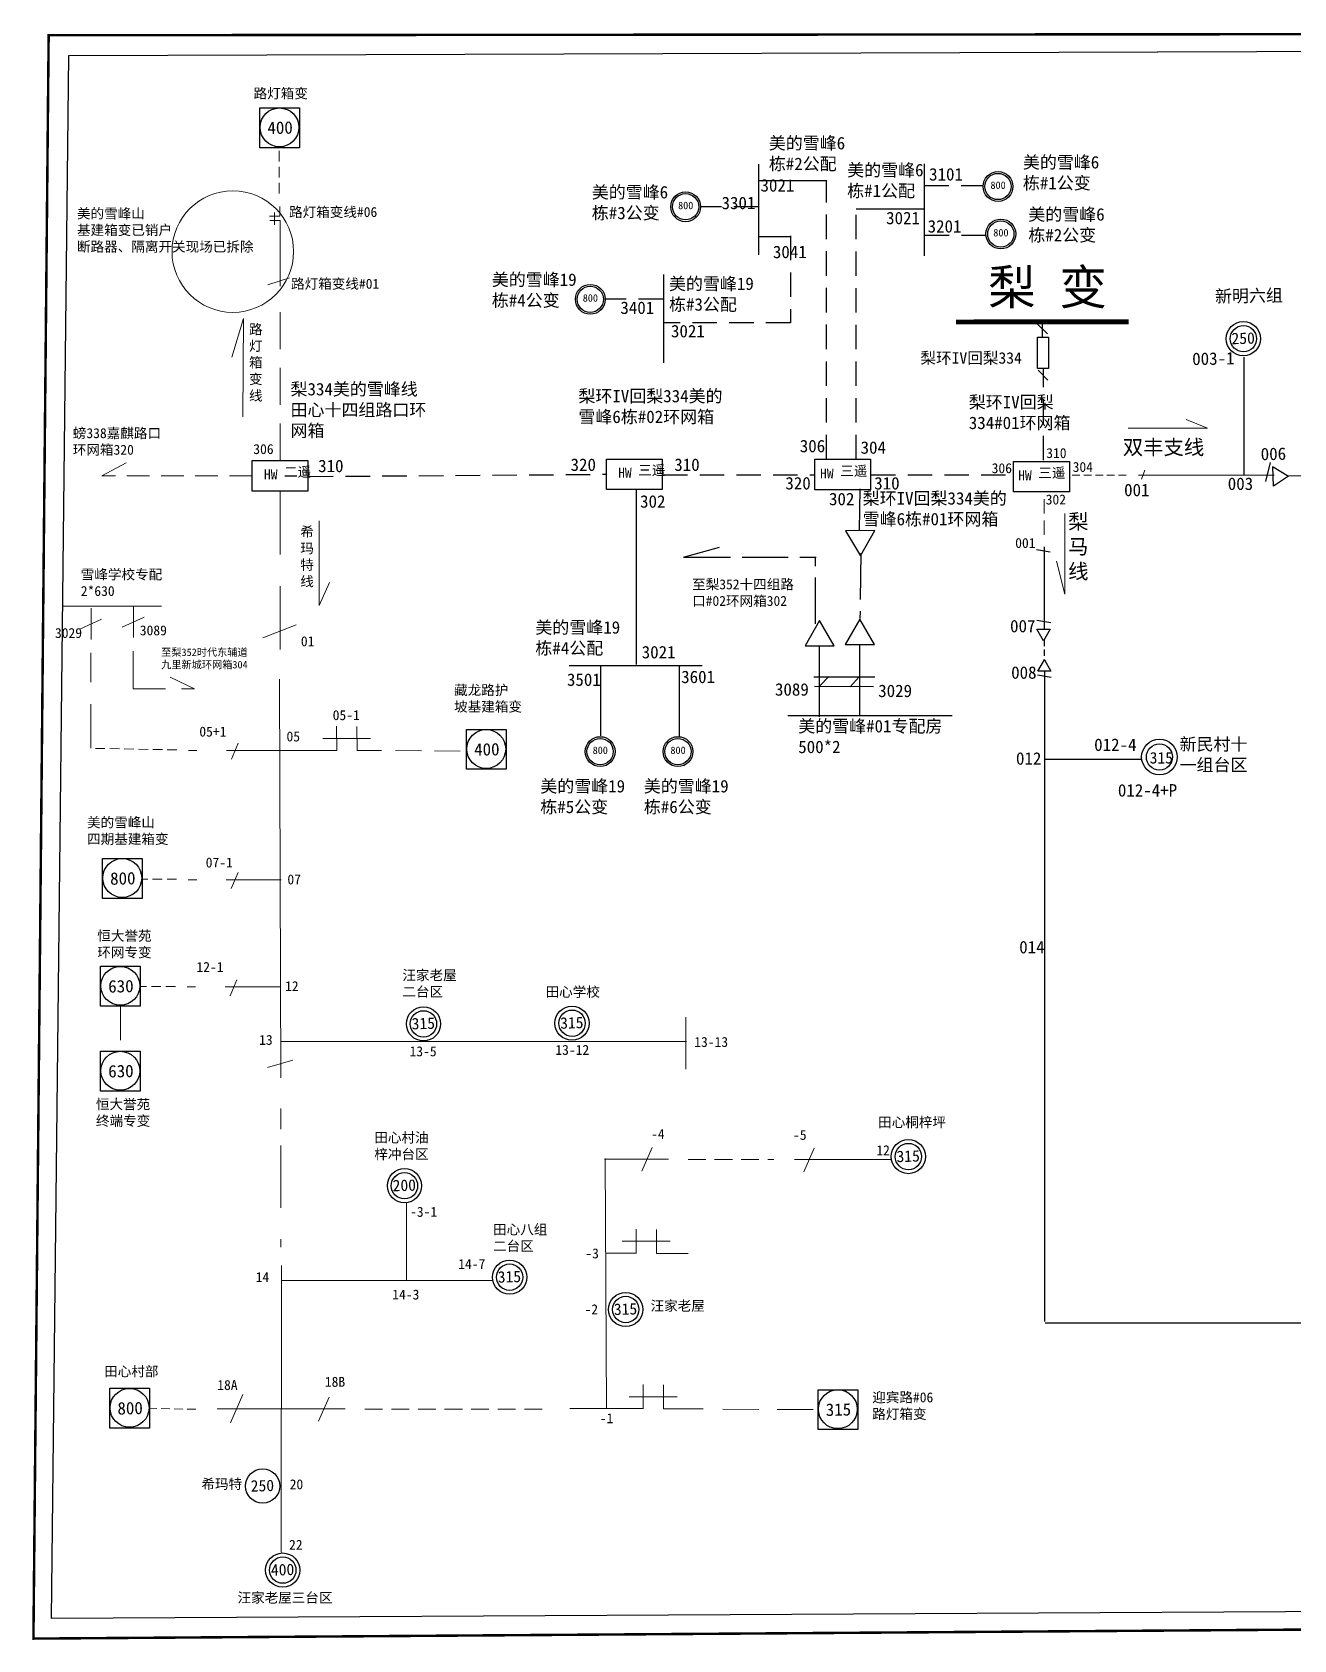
# Model space of a CAD drawing. Extents: x -136 to 317, y -103 to 220.
# Drawn here: x -136.2 to 117.3, y -103.2 to 220 of the extents above; entities that cross this region are included whole.
import ezdxf

# ---------------------------------------------------------------- set-up
doc = ezdxf.new("R2010")
doc.units = 0
doc.header["$LTSCALE"] = 0.774411
doc.linetypes.add('ACAD_ISO02W100', pattern=[15, 12, -3])
doc.linetypes.add('DASHED2', pattern=[9.525, 6.35, -3.175])
doc.layers.get('0').update_dxf_attribs({"linetype": 'CONTINUOUS'})
doc.layers.add('Layer2', color=1, linetype='CONTINUOUS')
doc.styles.add('SimSun_txtstyle_2.00_0_0', font='simsun.ttc', dxfattribs={"height": 2})
doc.styles.add('SimSun_txtstyle_2.50_0_0', font='', dxfattribs={"height": 2.5})
doc.styles.get("Standard").update_dxf_attribs({"font": '', "height": 2.5})
doc.styles.add('仿宋_txtstyle_150.00_0_0150', font='simsun.ttc', dxfattribs={"height": 150})
doc.styles.add('仿宋_txtstyle_2.00_0_0', font='simsun.ttc', dxfattribs={"height": 2})
doc.styles.add('仿宋_txtstyle_2.30_0_0', font='simsun.ttc', dxfattribs={"height": 2.3})
doc.styles.add('仿宋_txtstyle_200.00_0_0200', font='simfang.ttf', dxfattribs={"height": 200})
doc.styles.add('仿宋_txtstyle_3.00_0_0', font='simfang.ttf', dxfattribs={"height": 3})
doc.styles.add('仿宋_txtstyle_300.00_0_0300', font='simsun.ttc', dxfattribs={"height": 300})
doc.styles.add('字体', font='simkai_0.ttf', dxfattribs={"height": 2.5})
doc.styles.add('宋体_txtstyle_2.00_0_0', font='SIMSUN.TTC', dxfattribs={"height": 2})
doc.styles.add('宋体_txtstyle_2.50_0_0', font='SIMSUN.TTC', dxfattribs={"height": 2.5})
doc.styles.add('楷体_GB2312_txtstyle_2.50_0_0', font='simkai_0.ttf', dxfattribs={"height": 2.5})
doc.styles.get('SimSun_txtstyle_2.50_0_0').set_extended_font_data('SimSun')
doc.styles.get('Standard').set_extended_font_data('SimSun')

msp = doc.modelspace()

# ---------------------------------------------------------------- linework, layer by layer
at = {"color": 7, "linetype": 'DASHED2', "lineweight": 0, "ltscale": 0.434269}
msp.add_line((-86.55, 187.63), (-86.55, 196.72), dxfattribs=at)
at = {"linetype": 'Continuous'}
for p, q in [((9.77, 193.51), (9.77, 175.29)), ((43.07, 193.56), (43.07, 175.08)), ((9.76, 190.2), (23.46, 190.2)), ((29.38, 184.53), (43.07, 184.53)), ((9.74, 178.97), (16.18, 178.97)), ((-9.29, 153.57), (-9.29, 171.35)), ((67.82, 159.37), (65.84, 161.36)), ((67.91, 150.08), (65.93, 152.06)), ((66.93, 152.4), (66.94, 148.67)), ((107.3, 154.73), (107.3, 131.12)), ((86.14, 130.99), (113.37, 131.02)), ((-14.84, 128.04), (-14.84, 92.92)), ((-5.31, 114.48), (1.92, 116.52)), ((21.95, 96.6), (21.95, 82.37)), ((30.04, 96.86), (30.04, 82.64)), ((-28.28, 92.73), (-1.55, 92.73)), ((-21.98, 92.64), (-21.98, 78.55)), ((-6.2, 92.64), (-6.2, 78.48)), ((22.02, 88.53), (23.86, 90.52)), ((67.2, 91.56), (67.2, -39.17)), ((20.9, 90.44), (33.15, 90.43)), ((21.03, 88.54), (32.83, 88.47)), ((28.16, 88.44), (30, 90.43)), ((15.65, 82.66), (48.64, 82.66)), ((67.38, -39.49), (191.15, -39.49))]:
    msp.add_line(p, q, dxfattribs=at)
at = {"linetype": 'DASHED2'}
for p, q in [((23.44, 134.19), (23.44, 190.07)), ((43.08, 189.2), (54.8, 189.2)), ((9.7, 184.94), (-1.79, 184.94)), ((29.38, 134.17), (29.38, 184.53)), ((16.16, 179.11), (16.16, 161.63)), ((43.15, 179.24), (55.5, 179.24)), ((-9.46, 166.33), (-20.95, 166.33)), ((16.16, 161.63), (-9.29, 161.63))]:
    msp.add_line(p, q, dxfattribs=at)
at = {"color": 7, "linetype": 'Continuous', "lineweight": 0, "ltscale": 0.781684}
for p, q in [((-86.48, 183.06), (-86.48, 184.97)), ((-86.48, 183.06), (-88.51, 183.06)), ((-86.41, 182.2), (-88.44, 182.2)), ((-87.49, 183.76), (-87.49, 181.32)), ((-86.41, 168.99), (-86.41, 182.2))]:
    msp.add_line(p, q, dxfattribs=at)
at = {"color": 7, "linetype": 'Continuous', "lineweight": 0, "ltscale": 1.266958}
for p, q in [((-84.53, 170.62), (-88.83, 169.23)), ((-86.14, 75.62), (-97.17, 75.62)), ((-86.17, 49.62), (-97.21, 49.62)), ((-86.42, 28.07), (-97.45, 28.07))]:
    msp.add_line(p, q, dxfattribs=at)
at = {"color": 7, "linetype": 'DASHED2', "lineweight": 0, "ltscale": 1.519593}
msp.add_line((-86.41, 133.89), (-86.41, 166.38), dxfattribs=at)
at = {"color": 7, "linetype": 'Continuous', "lineweight": 0, "ltscale": 1.810354}
for p, q in [((-93.73, 162.46), (-96.08, 154.68)), ((-93.91, 142.73), (-93.73, 162.46))]:
    msp.add_line(p, q, dxfattribs=at)
at = {"linetype": 'ACAD_ISO02W100'}
for p, q in [((66.85, 158.75), (66.86, 161.84)), ((30.04, 119.92), (30.18, 128.25)), ((-5.18, 114.48), (21.34, 114.48)), ((21.21, 101.09), (21.21, 114.33)), ((30.32, 115.27), (30.14, 102.16))]:
    msp.add_line(p, q, dxfattribs=at)
at = {"color": 0, "linetype": 'DASHED2'}
for p, q in [((67.03, 133.96), (67.03, 149.37)), ((-80.62, 130.71), (-20.83, 131.15)), ((-9.43, 131.04), (20.99, 131.04)), ((32.36, 131.03), (61.16, 131.03))]:
    msp.add_line(p, q, dxfattribs=at)
at = {"color": 7, "linetype": 'Continuous', "lineweight": 0, "ltscale": 1.574797}
for p, q in [((84.06, 140.43), (99.97, 140.43)), ((99.97, 140.43), (95.71, 142.17))]:
    msp.add_line(p, q, dxfattribs=at)
at = {"color": 7, "linetype": 'Continuous', "lineweight": 0, "ltscale": 0.931252}
msp.add_line((-122.2, 130.82), (-117.36, 133.45), dxfattribs=at)
at = {"color": 0, "linetype": 'Continuous'}
for p, q in [((112.57, 133.52), (111.62, 129.7)), ((113.22, 128.79), (113.15, 132.74)), ((113.19, 132.67), (116.3, 130.78)), ((116.3, 130.78), (113.22, 128.79)), ((116.29, 130.84), (122.11, 130.94)), ((67.15, 116.54), (67.15, 99.98)), ((65.6, 116.02), (68.38, 115.59)), ((65.72, 101.8), (68.51, 101.37)), ((65.81, 90.82), (68.59, 90.39)), ((67.37, 73.9), (86.77, 73.9))]:
    msp.add_line(p, q, dxfattribs=at)
at = {"color": 7, "linetype": 'DASHED2', "lineweight": 0, "ltscale": 0.931252}
msp.add_line((-92.01, 130.82), (-122.2, 130.82), dxfattribs=at)
at = {"color": 7, "linetype": 'DASHED2', "lineweight": 0, "ltscale": 0.315328}
msp.add_line((83.65, 130.99), (72.23, 130.99), dxfattribs=at)
at = {"color": 7, "linetype": 'DASHED2', "lineweight": 0, "ltscale": 0.397222}
msp.add_line((87.41, 131.98), (86.69, 130.16), dxfattribs=at)
at = {"color": 7, "linetype": 'DASHED2', "lineweight": 0, "ltscale": 2.586811}
msp.add_line((-86.41, 127.75), (-86.41, 95.74), dxfattribs=at)
at = {"color": 7, "linetype": 'DASHED2', "lineweight": 0, "ltscale": 0.58365}
msp.add_line((67.15, 118.98), (67.15, 127.59), dxfattribs=at)
at = {"color": 7, "linetype": 'Continuous', "lineweight": 0, "ltscale": 0.365326}
for p, q in [((71.3, 123.26), (71.3, 107.03)), ((71.3, 107.03), (69.62, 113.68))]:
    msp.add_line(p, q, dxfattribs=at)
at = {"color": 7, "linetype": 'Continuous', "lineweight": 0, "ltscale": 1.141887}
for p, q in [((-78.56, 121.82), (-78.56, 104.8)), ((-78.56, 104.8), (-76.5, 109.37))]:
    msp.add_line(p, q, dxfattribs=at)
at = {"color": 7, "linetype": 'Continuous', "lineweight": 0, "ltscale": 1.32172}
for p, q in [((-130.09, 104.66), (-110.24, 104.66)), ((-103.63, 88), (-108.52, 90.38))]:
    msp.add_line(p, q, dxfattribs=at)
at = {"color": 7, "linetype": 'DASHED2', "lineweight": 0, "ltscale": 1.427458}
for p, q in [((-124.4, 97.95), (-124.4, 104.2)), ((-115.88, 98.33), (-115.88, 104.58))]:
    msp.add_line(p, q, dxfattribs=at)
at = {"color": 7, "linetype": 'DASHED2', "lineweight": 0, "ltscale": 1.32172}
for p, q in [((-122.27, 102.01), (-126.63, 100.03)), ((-113.74, 102.39), (-118.11, 100.41)), ((-115.93, 88), (-103.63, 88))]:
    msp.add_line(p, q, dxfattribs=at)
at = {"color": 7, "linetype": 'Continuous', "lineweight": 0, "ltscale": 0.798398}
for p, q in [((-83.17, 100.88), (-89.88, 98.24)), ((-86.52, 89.99), (-86.28, 9.79))]:
    msp.add_line(p, q, dxfattribs=at)
at = {"color": 0, "linetype": 'DASHED2', "ltscale": 0.264683}
msp.add_line((67.15, 97.89), (67.16, 93.92), dxfattribs=at)
at = {"color": 7, "linetype": 'DASHED2', "lineweight": 0, "ltscale": 1.798186}
for p, q in [((-124.46, 76.06), (-124.46, 95.23)), ((-115.93, 88), (-115.93, 95.61))]:
    msp.add_line(p, q, dxfattribs=at)
at = {"color": 7, "linetype": 'Continuous', "lineweight": 0, "ltscale": 0.380277}
for p, q in [((-77.83, 78.06), (-68.2, 78.06)), ((-70.92, 75.59), (-66.04, 75.59)), ((-17.63, -23.06), (-8.01, -23.06)), ((-16.22, -54.31), (-6.6, -54.31))]:
    msp.add_line(p, q, dxfattribs=at)
at = {"color": 7, "linetype": 'Continuous', "lineweight": 0, "ltscale": 2.217774}
for p, q in [((-75.01, 75.64), (-75.04, 80.48)), ((-70.92, 75.59), (-70.96, 80.44)), ((-86.52, 75.64), (-75.01, 75.64)), ((-14.81, -25.48), (-14.85, -20.64)), ((-10.73, -25.52), (-10.77, -20.68)), ((-13.4, -56.73), (-13.44, -51.89)), ((-9.32, -56.78), (-9.36, -51.94))]:
    msp.add_line(p, q, dxfattribs=at)
at = {"color": 7, "linetype": 'DASHED2', "lineweight": 0, "ltscale": 0.391036}
for p, q in [((-107.17, 75.73), (-124.46, 76.06)), ((-107.2, 49.73), (-114.23, 49.73)), ((-107.45, 28.18), (-114.47, 28.18))]:
    msp.add_line(p, q, dxfattribs=at)
at = {"color": 7, "linetype": 'Continuous', "lineweight": 0, "ltscale": 0.391036}
for p, q in [((-103.13, 75.62), (-104.81, 75.62)), ((-94.79, 77.06), (-96.16, 73.85)), ((-103.16, 49.62), (-104.85, 49.62)), ((-94.83, 51.06), (-96.2, 47.85)), ((-95.07, 29.51), (-96.44, 26.3)), ((-103.41, 28.07), (-105.09, 28.07))]:
    msp.add_line(p, q, dxfattribs=at)
at = {"color": 7, "linetype": 'DASHED2', "lineweight": 0, "ltscale": 1.056324}
msp.add_line((-63.17, 75.61), (-48.69, 75.46), dxfattribs=at)
at = {"color": 7, "linetype": 'DASHED2', "lineweight": 0, "ltscale": 1.38818}
msp.add_line((-118.49, 24.21), (-118.49, 15.44), dxfattribs=at)
at = {"color": 7, "linetype": 'Continuous', "lineweight": 0, "ltscale": 2.834316}
for p, q in [((-4.84, 22.01), (-4.84, 11.51)), ((-86.28, 17.11), (-4.74, 17.11))]:
    msp.add_line(p, q, dxfattribs=at)
at = {"color": 7, "linetype": 'Continuous', "lineweight": 0, "ltscale": 1.157393}
for p, q in [((-83.85, 13.38), (-88.94, 11.88)), ((-86.28, 3.66), (-86.28, -0.51))]:
    msp.add_line(p, q, dxfattribs=at)
at = {"color": 7, "linetype": 'DASHED2', "lineweight": 0, "ltscale": 2.552155}
msp.add_line((-86.23, -3.79), (-86.23, -24.27), dxfattribs=at)
at = {"color": 7, "linetype": 'Continuous', "lineweight": 0, "ltscale": 1.956993}
for p, q in [((-20.82, -56.71), (-21.04, -6.45)), ((-20.82, -25.43), (-14.77, -25.43)), ((-10.73, -25.52), (-4.39, -25.52))]:
    msp.add_line(p, q, dxfattribs=at)
at = {"color": 7, "linetype": 'Continuous', "lineweight": 0, "ltscale": 1.408334}
for p, q in [((-11.61, -4.18), (-13.72, -8.97)), ((20.96, -4.31), (18.85, -9.1)), ((-21.21, -6.53), (-8.36, -6.53)), ((-76.56, -54.42), (-78.67, -59.21)), ((-86.16, -56.77), (-73.31, -56.77))]:
    msp.add_line(p, q, dxfattribs=at)
at = {"color": 7, "linetype": 'DASHED2', "lineweight": 0, "ltscale": 0.724452}
for p, q in [((-4.41, -6.61), (12.86, -6.6)), ((-69.36, -56.85), (-32.16, -56.83))]:
    msp.add_line(p, q, dxfattribs=at)
at = {"color": 7, "linetype": 'Continuous', "lineweight": 0, "ltscale": 1.677806}
msp.add_line((16.96, -6.64), (36.51, -6.64), dxfattribs=at)
at = {"color": 7, "linetype": 'Continuous', "lineweight": 0, "ltscale": 2.188061}
for p, q in [((-60.96, -30.93), (-60.96, -15.4)), ((-86.13, -27.92), (-86.2, -85.63)), ((-86.14, -30.93), (-43.61, -30.93))]:
    msp.add_line(p, q, dxfattribs=at)
at = {"color": 7, "linetype": 'Continuous', "lineweight": 0, "ltscale": 2.069305}
for p, q in [((-93.89, -53.87), (-96.37, -59.54)), ((-86.16, -56.77), (-99.05, -56.77))]:
    msp.add_line(p, q, dxfattribs=at)
at = {"color": 7, "linetype": 'DASHED2', "lineweight": 0, "ltscale": 0.354819}
msp.add_line((-103.3, -56.85), (-112.66, -56.63), dxfattribs=at)
at = {"color": 7, "linetype": 'Continuous', "lineweight": 0, "ltscale": 1.207419}
msp.add_line((-28.18, -56.71), (-13.46, -56.71), dxfattribs=at)
at = {"color": 7, "linetype": 'Continuous', "lineweight": 0, "ltscale": 1.725279}
msp.add_line((-9.32, -56.78), (-1.4, -56.78), dxfattribs=at)
at = {"color": 7, "linetype": 'DASHED2', "lineweight": 0, "ltscale": 1.479149}
msp.add_line((2.57, -56.83), (21.73, -56.91), dxfattribs=at)
at = {"linetype": 'Continuous', "const_width": 0.5}
msp.add_lwpolyline([(-132.91, 219.43), (312.73, 219.8), (317.21, -99.74), (-135.97, -102.95)], close=True, dxfattribs=at)
at = {"linetype": 'Continuous'}
for points in [[(-128.86, 215.38), (308.8, 216.85), (314, -96.53), (-132.36, -98.94)], [(-90.48, 204.84), (-82.52, 204.84), (-82.52, 196.82), (-90.48, 196.82)], [(68.06, 158.7), (68.06, 152.44), (65.84, 152.44), (65.84, 158.7)], [(-92.01, 133.89), (-80.81, 133.89), (-80.81, 127.75), (-92.01, 127.75)], [(-20.83, 134.22), (-9.62, 134.22), (-9.62, 128.08), (-20.83, 128.08)], [(21.07, 134.18), (32.27, 134.18), (32.27, 128.04), (21.07, 128.04)], [(61.03, 133.73), (72.23, 133.73), (72.23, 127.59), (61.03, 127.59)], [(33.11, 119.87), (27.26, 119.8), (30.25, 114.76)], [(22.03, 101.74), (19.1, 96.67), (24.95, 96.67)], [(30.12, 102.01), (27.19, 96.93), (33.05, 96.93)], [(-48.94, 79.85), (-40.98, 79.85), (-40.98, 71.83), (-48.94, 71.83)], [(-122.09, 53.9), (-114.13, 53.9), (-114.13, 45.88), (-122.09, 45.88)], [(-122.47, 32.23), (-114.51, 32.23), (-114.51, 24.21), (-122.47, 24.21)], [(-122.47, 15.15), (-114.51, 15.15), (-114.51, 7.13), (-122.47, 7.13)], [(-120.63, -52.62), (-112.66, -52.62), (-112.66, -60.64), (-120.63, -60.64)], [(21.73, -52.9), (29.69, -52.9), (29.69, -60.92), (21.73, -60.92)]]:
    msp.add_lwpolyline(points, close=True, dxfattribs=at)
at = {"linetype": 'Continuous', "const_width": 1}
msp.add_lwpolyline([(84.16, 161.8), (49.43, 161.77)], dxfattribs=at)
at = {"color": 0}
for points in [[(67.03, 97.67), (65.7, 99.98), (68.36, 99.98)], [(67.2, 93.86), (68.53, 91.56), (65.87, 91.56)]]:
    msp.add_lwpolyline(points, close=True, dxfattribs=at)
at = {"linetype": 'Continuous'}
for centre, radius in [((-86.51, 200.9), 3.91), ((57.89, 189.01), 3), ((57.88, 189.01), 2.64), ((-4.89, 184.94), 3), ((-4.9, 184.94), 2.64), ((58.46, 179.47), 3), ((58.45, 179.46), 2.64), ((-24.05, 166.33), 3), ((-24.06, 166.33), 2.64), ((-44.97, 75.91), 3.91), ((-22.06, 75.39), 3), ((-22.08, 75.39), 2.64), ((-6.43, 75.39), 3), ((-6.44, 75.39), 2.64), ((-118.12, 49.97), 3.91), ((-118.5, 28.29), 3.91), ((-118.5, 11.22), 3.91), ((-116.65, -56.55), 3.91), ((25.7, -56.83), 3.91)]:
    msp.add_circle(centre, radius, dxfattribs=at)
at = {"color": 12, "linetype": 'Continuous', "lineweight": 0, "ltscale": 1.094074, "true_color": 0xc00000}
msp.add_circle((-95.9, 175.93), 12.22, dxfattribs=at)
at = {"color": 0}
for centre, radius in [((107.2, 158.41), 3.44), ((107.2, 158.41), 2.65), ((-57.58, 20.65), 3.44), ((-57.58, 20.65), 2.65), ((-27.72, 20.78), 3.44), ((-27.72, 20.78), 2.65), ((39.87, -6.03), 3.44), ((39.87, -6.03), 2.65), ((-61.4, -11.9), 3.44), ((-61.4, -11.9), 2.65), ((-40.27, -30.28), 3.44), ((-40.27, -30.28), 2.65), ((-16.93, -36.78), 3.44), ((-16.93, -36.78), 2.65), ((-89.91, -72.28), 3.44), ((-85.86, -89.18), 3.44), ((-85.86, -89.18), 2.65)]:
    msp.add_circle(centre, radius, dxfattribs=at)
at = {"color": 0, "linetype": 'Continuous'}
for radius in [3.58, 2.63]:
    msp.add_circle((90.33, 74.31), radius, dxfattribs=at)

# ---------------------------------------------------------------- texts
at = {"color": 7, "linetype": 'Continuous', "lineweight": 0, "ltscale": 1.810354, "char_height": 2, "attachment_point": 1}
for s, insert, style in [('路灯箱变', (-91.72, 208.74), '仿宋_txtstyle_200.00_0_0200'), ('路灯箱变线#06', (-84.59, 184.89), '仿宋_txtstyle_2.00_0_0'), ('路灯箱变线#01', (-84.19, 170.46), '仿宋_txtstyle_2.00_0_0')]:
    msp.add_mtext(s, dxfattribs=dict(at, insert=insert, style=style))
at = {"color": 7, "char_height": 2.5, "width": 4.8377, "attachment_point": 1, "rotation": 1.0096, "style": 'SimSun_txtstyle_2.50_0_0'}
for s, insert in [('400', (-88.97, 202.05)), ('400', (-47.42, 77.05)), ('800', (-120.58, 51.11)), ('630', (-120.96, 29.43)), ('630', (-120.96, 12.36)), ('800', (-119.11, -55.41)), ('315', (23.24, -55.69))]:
    msp.add_mtext(s, dxfattribs=dict(at, insert=insert))
at = {"color": 0, "attachment_point": 1}
for s, insert, char_height, width, style in [('美的雪峰6栋#2公配', (11.83, 198.99), 2.5, 18.3408, 'SimSun_txtstyle_2.50_0_0'), ('美的雪峰6栋#1公配', (27.58, 193.57), 2.5, 18.3408, 'SimSun_txtstyle_2.50_0_0'), ('美的雪峰6栋#1公变', (62.89, 195.14), 2.5, 18.3408, 'SimSun_txtstyle_2.50_0_0'), ('3101', (44.04, 192.72), 2.5, 10.4924, 'SimSun_txtstyle_2.50_0_0'), ('美的雪峰6栋#3公变', (-23.75, 189.12), 2.5, 18.3408, 'SimSun_txtstyle_2.50_0_0'), ('3021', (10.15, 190.49), 2.5, 10.4924, 'SimSun_txtstyle_2.50_0_0'), ('800', (56.37, 190.03), 1.5, 10.4924, 'SimSun_txtstyle_2.50_0_0'), ('800', (-6.41, 185.96), 1.5, 10.4924, 'SimSun_txtstyle_2.50_0_0'), ('3301', (2.32, 186.96), 2.5, 10.4924, 'SimSun_txtstyle_2.50_0_0'), ('美的雪峰6栋#2公变', (63.98, 184.66), 2.5, 18.3408, 'SimSun_txtstyle_2.50_0_0'), ('3021', (35.4, 183.93), 2.5, 10.4924, 'SimSun_txtstyle_2.50_0_0'), ('3201', (43.74, 182.26), 2.5, 10.4924, 'SimSun_txtstyle_2.50_0_0'), ('800', (56.94, 180.48), 1.5, 10.4924, 'SimSun_txtstyle_2.50_0_0'), ('3041', (12.64, 177.11), 2.5, 10.4924, 'SimSun_txtstyle_2.50_0_0'), ('美的雪峰19栋#4公变', (-43.84, 171.54), 2.5, 18.3408, 'SimSun_txtstyle_2.50_0_0'), ('美的雪峰19栋#3公配', (-8.23, 170.72), 2.5, 18.3408, 'SimSun_txtstyle_2.50_0_0'), ('800', (-25.57, 167.35), 1.5, 10.4924, 'SimSun_txtstyle_2.50_0_0'), ('3401', (-18.01, 165.89), 2.5, 10.4924, 'SimSun_txtstyle_2.50_0_0'), ('3021', (-7.84, 161.19), 2.5, 10.4924, 'SimSun_txtstyle_2.50_0_0'), ('{\\fSimSun|b0|i0|c134|p2;梨环IV回梨334美的雪峰6栋#02环网箱}', (-26.44, 148.13), 2.5, 29.6578, '楷体_GB2312_txtstyle_2.50_0_0'), ('{\\fSimSun|b0|i0|c134|p2;梨环IV回梨334#01环网箱}', (52.02, 146.91), 2.5, 20.6147, '楷体_GB2312_txtstyle_2.50_0_0'), ('306', (18.05, 138.08), 2.5, 10.4924, 'SimSun_txtstyle_2.50_0_0'), ('304', (30.27, 137.78), 2.5, 10.4924, 'SimSun_txtstyle_2.50_0_0'), ('310', (-78.75, 134.08), 2.5, 10.4924, 'SimSun_txtstyle_2.50_0_0'), ('310', (-7.18, 134.33), 2.5, 10.4924, 'SimSun_txtstyle_2.50_0_0'), ('{\\fSimSun|b1|i0|c134|p2;HW}', (-89.64, 132.12), 2, 10.4924, 'SimSun_txtstyle_2.50_0_0'), ('{\\fSimSun|b1|i0|c134|p2;HW}', (-18.46, 132.45), 2, 10.4924, 'SimSun_txtstyle_2.50_0_0'), ('320', (15.15, 130.61), 2.5, 10.4924, 'SimSun_txtstyle_2.50_0_0'), ('{\\fSimSun|b1|i0|c134|p2;HW}', (22.13, 132.31), 2, 10.4924, 'SimSun_txtstyle_2.50_0_0'), ('310', (33.01, 130.6), 2.5, 10.4924, 'SimSun_txtstyle_2.50_0_0'), ('{\\fSimSun|b1|i0|c134|p2;HW}', (61.94, 131.93), 2, 10.4924, 'SimSun_txtstyle_2.50_0_0'), ('302', (-14.05, 126.94), 2.5, 10.4924, 'SimSun_txtstyle_2.50_0_0'), ('302', (23.92, 127.43), 2.5, 10.4924, 'SimSun_txtstyle_2.50_0_0'), ('{\\fSimSun|b0|i0|c134|p2;梨环IV回梨334美的雪峰6栋#01环网箱}', (30.69, 127.56), 2.5, 29.6578, '楷体_GB2312_txtstyle_2.50_0_0'), ('美的雪峰19栋#4公配', (-35.09, 101.61), 2.5, 18.3408, 'SimSun_txtstyle_2.50_0_0'), ('3021', (-13.72, 96.64), 2.5, 10.4924, 'SimSun_txtstyle_2.50_0_0'), ('3501', (-28.75, 91.11), 2.5, 10.4924, 'SimSun_txtstyle_2.50_0_0'), ('3601', (-5.79, 91.67), 2.5, 10.4924, 'SimSun_txtstyle_2.50_0_0'), ('新民村十一组台区', (94.38, 78.13), 2.5, 16.4292, '字体'), ('800', (-23.58, 76.41), 1.5, 10.4924, 'SimSun_txtstyle_2.50_0_0'), ('800', (-7.95, 76.41), 1.5, 10.4924, 'SimSun_txtstyle_2.50_0_0'), ('美的雪峰19栋#5公变', (-34.1, 69.69), 2.5, 18.3408, 'SimSun_txtstyle_2.50_0_0'), ('美的雪峰19栋#6公变', (-13.29, 69.69), 2.5, 18.3408, 'SimSun_txtstyle_2.50_0_0')]:
    msp.add_mtext(s, dxfattribs=dict(at, insert=insert, char_height=char_height, width=width, style=style))
at = {"color": 1, "linetype": 'Continuous', "lineweight": 0, "ltscale": 1.094074, "true_color": 0xff0000, "insert": (-127.21, 184.59), "char_height": 2, "attachment_point": 1, "style": '宋体_txtstyle_2.00_0_0'}
msp.add_mtext('美的雪峰山^M^J基建箱变已销户^M^J断路器、隔离开关现场已拆除', dxfattribs=at)
at = {"linetype": 'Continuous', "attachment_point": 1, "style": '字体'}
for s, insert, char_height, width in [('梨 变', (55.91, 172.29), 7, 28.4432), ('{\\fSimSun|b0|i0|c134|p2;梨环IV回梨334}', (42.3, 155.69), 2.3, 24.1333)]:
    msp.add_mtext(s, dxfattribs=dict(at, insert=insert, char_height=char_height, width=width))
at = {"color": 0, "insert": (101.47, 168.18), "char_height": 2.5, "width": 25.4742, "attachment_point": 1, "rotation": 1.0096, "style": 'SimSun_txtstyle_2.50_0_0'}
msp.add_mtext('新明六组', dxfattribs=at)
at = {"color": 2, "linetype": 'DASHED2', "lineweight": 0, "ltscale": 1.810354, "true_color": 0xffff00, "insert": (-92.65, 161.3), "char_height": 2, "attachment_point": 1, "style": '仿宋_txtstyle_2.00_0_0'}
msp.add_mtext('路^M^J灯^M^J箱^M^J变^M^J线', dxfattribs=at)
at = {"color": 0, "linetype": 'Continuous', "insert": (96.89, 155.6), "char_height": 2.5, "width": 5.6554, "attachment_point": 1, "rotation": 1.0096}
msp.add_mtext('{\\C256;003-1}', dxfattribs=at)
at = {"color": 7, "attachment_point": 1}
for s, insert, char_height, width, style in [('梨334美的雪峰线^M^J田心十四组路口环网箱', (-84.3, 149.52), 2.5, 29.6578, '宋体_txtstyle_2.50_0_0'), ('310', (67.58, 136.42), 2, 10.4924, 'SimSun_txtstyle_2.00_0_0'), ('320', (-28.02, 134.33), 2.5, 10.4924, 'SimSun_txtstyle_2.50_0_0'), ('306', (56.61, 133.38), 2, 10.4924, 'SimSun_txtstyle_2.00_0_0'), ('304', (72.89, 133.63), 2, 10.4924, 'SimSun_txtstyle_2.00_0_0'), ('302', (67.47, 127.08), 2, 10.4924, 'SimSun_txtstyle_2.00_0_0')]:
    msp.add_mtext(s, dxfattribs=dict(at, insert=insert, char_height=char_height, width=width, style=style))
at = {"color": 1, "linetype": 'DASHED2', "lineweight": 0, "ltscale": 0.931252, "true_color": 0xff0000, "insert": (-128.05, 140.42), "char_height": 2, "attachment_point": 1, "style": '仿宋_txtstyle_2.00_0_0'}
msp.add_mtext('螃338嘉麒路口^M^J环网箱320', dxfattribs=at)
at = {"color": 7, "linetype": 'DASHED2', "lineweight": 0, "ltscale": 1.810354, "insert": (-91.78, 137.22), "char_height": 2, "attachment_point": 1, "style": '仿宋_txtstyle_200.00_0_0200'}
msp.add_mtext('306', dxfattribs=at)
at = {"color": 7, "linetype": 'Continuous', "lineweight": 0, "ltscale": 2.656677, "insert": (82.97, 138.1), "char_height": 3, "attachment_point": 1, "style": '仿宋_txtstyle_3.00_0_0'}
msp.add_mtext('双丰支线^M^J', dxfattribs=at)
at = {"color": 0, "insert": (110.66, 136.47), "char_height": 2.5, "width": 7.7644, "attachment_point": 1, "rotation": 1.0096}
msp.add_mtext('{\\C256;006}', dxfattribs=at)
at = {"color": 4, "true_color": 0x00ffff, "insert": (-85.6, 132.65), "char_height": 2, "width": 10.4924, "attachment_point": 1, "style": 'SimSun_txtstyle_2.00_0_0'}
msp.add_mtext('{\\fSimSun|b1|i0|c134|p2;二遥}', dxfattribs=at)
at = {"color": 4, "char_height": 2, "width": 10.4924, "attachment_point": 1, "style": 'SimSun_txtstyle_2.50_0_0'}
for insert in [(-14.42, 132.98), (26.17, 132.83), (65.98, 132.45)]:
    msp.add_mtext('{\\fSimSun|b1|i0|c134|p2;三遥}', dxfattribs=dict(at, insert=insert))
at = {"color": 0, "linetype": 'Continuous', "char_height": 2.5, "width": 6.4156, "attachment_point": 1, "style": 'SimSun_txtstyle_2.50_0_0'}
for s, insert in [('{\\C256;003}', (104.06, 130.5)), ('{\\C256;001}', (83.23, 129.25)), ('{\\C256;007}', (60.31, 101.88))]:
    msp.add_mtext(s, dxfattribs=dict(at, insert=insert))
at = {"color": 7, "linetype": 'Continuous', "lineweight": 0, "ltscale": 0.76701, "insert": (71.98, 123.14), "char_height": 3, "attachment_point": 1, "style": '仿宋_txtstyle_300.00_0_0300'}
msp.add_mtext('梨^M^J马^M^J线', dxfattribs=at)
at = {"color": 2, "linetype": 'Continuous', "lineweight": 0, "ltscale": 1.141887, "true_color": 0xffff00, "insert": (-82.34, 120.62), "char_height": 2, "attachment_point": 1, "style": '仿宋_txtstyle_200.00_0_0200'}
msp.add_mtext('希^M^J玛^M^J特^M^J线', dxfattribs=at)
at = {"color": 7, "linetype": 'DASHED2', "lineweight": 0, "ltscale": 0.540416, "insert": (61.34, 118.34), "char_height": 2, "attachment_point": 1, "style": 'SimSun_txtstyle_2.00_0_0'}
msp.add_mtext('001', dxfattribs=at)
at = {"color": 7, "linetype": 'DASHED2', "lineweight": 0, "ltscale": 1.32172, "char_height": 2, "attachment_point": 1}
for s, insert, style in [('雪峰学校专配^M^J2*630', (-126.45, 112.02), '仿宋_txtstyle_200.00_0_0200'), ('3029', (-131.64, 100.24), '仿宋_txtstyle_200.00_0_0200'), ('3089', (-114.59, 100.77), '仿宋_txtstyle_2.00_0_0')]:
    msp.add_mtext(s, dxfattribs=dict(at, insert=insert, style=style))
at = {"color": 1, "linetype": 'Continuous', "attachment_point": 1, "style": '字体'}
for s, insert, char_height, width in [('{\\fSimSun|b0|i0|c134|p2;\\C0;至梨352十四组路口#02环网箱302}', (-3.59, 110.03), 2, 20.5776), ('{\\fSimSun|b0|i0|c134|p2;\\C0;3089}', (13.06, 89.14), 2.5, 26.3592), ('{\\fSimSun|b0|i0|c134|p2;\\C0;3029}', (33.81, 88.86), 2.5, 26.3592), ('{\\fSimSun|b0|i0|c134|p2;\\C0;美的雪峰#01专配房\\P500*2}', (17.74, 81.76), 2.5, 30.8097)]:
    msp.add_mtext(s, dxfattribs=dict(at, insert=insert, char_height=char_height, width=width))
at = {"color": 7, "linetype": 'Continuous', "lineweight": 0, "ltscale": 1.019887, "insert": (-82.22, 98.58), "char_height": 2, "attachment_point": 1, "style": '仿宋_txtstyle_200.00_0_0200'}
msp.add_mtext('01', dxfattribs=at)
at = {"color": 2, "linetype": 'DASHED2', "lineweight": 0, "ltscale": 1.32172, "true_color": 0xffff00, "insert": (-110.3, 96.12), "char_height": 1.5, "attachment_point": 1, "style": '仿宋_txtstyle_150.00_0_0150'}
msp.add_mtext('至梨352时代东辅道^M^J九里新城环网箱304', dxfattribs=at)
at = {"color": 0, "linetype": 'Continuous', "char_height": 2.5, "width": 6.4156, "attachment_point": 1}
for s, insert in [('{\\C256;008}', (60.53, 92.54)), ('{\\C256;012-4}', (77.21, 78.03)), ('{\\C256;012}', (61.5, 75.26)), ('{\\C256;012-4+P}', (81.98, 68.86)), ('{\\C256;014}', (62.15, 37.33))]:
    msp.add_mtext(s, dxfattribs=dict(at, insert=insert))
at = {"color": 7, "linetype": 'DASHED2', "lineweight": 0, "ltscale": 2.934234, "insert": (-51.42, 88.77), "char_height": 2, "attachment_point": 1, "style": '仿宋_txtstyle_200.00_0_0200'}
msp.add_mtext('藏龙路护^M^J坡基建箱变', dxfattribs=at)
at = {"color": 7, "linetype": 'DASHED2', "lineweight": 0, "ltscale": 1.942041, "char_height": 2, "attachment_point": 1}
for s, insert, style in [('05-1', (-75.83, 83.72), '仿宋_txtstyle_2.00_0_0'), ('05+1', (-102.63, 80.42), '仿宋_txtstyle_2.00_0_0'), ('05', (-85.11, 79.44), '仿宋_txtstyle_200.00_0_0200')]:
    msp.add_mtext(s, dxfattribs=dict(at, insert=insert, style=style))
at = {"color": 0, "insert": (88.36, 75.3), "char_height": 2.3, "width": 4.8377, "attachment_point": 1}
msp.add_mtext('315', dxfattribs=at)
at = {"color": 7, "linetype": 'DASHED2', "lineweight": 0, "ltscale": 0.971504, "insert": (-125.19, 62.16), "char_height": 2, "attachment_point": 1, "style": '仿宋_txtstyle_200.00_0_0200'}
msp.add_mtext('美的雪峰山^M^J四期基建箱变', dxfattribs=at)
at = {"color": 7, "linetype": 'DASHED2', "lineweight": 0, "ltscale": 3.147673, "char_height": 2, "attachment_point": 1}
for s, insert, style in [('07-1', (-101.35, 54.09), '仿宋_txtstyle_2.00_0_0'), ('07', (-84.93, 50.69), '仿宋_txtstyle_200.00_0_0200'), ('12-1', (-103.2, 33.1), '仿宋_txtstyle_2.00_0_0'), ('12', (-85.4, 29.23), '仿宋_txtstyle_2.00_0_0')]:
    msp.add_mtext(s, dxfattribs=dict(at, insert=insert, style=style))
at = {"color": 7, "linetype": 'DASHED2', "lineweight": 0, "ltscale": 1.38818, "char_height": 2, "attachment_point": 1}
for s, insert, style in [('恒大誉苑^M^J环网专变', (-123.13, 39.36), '仿宋_txtstyle_200.00_0_0200'), ('恒大誉苑^M^J终端专变', (-123.41, 5.49), '仿宋_txtstyle_2.00_0_0')]:
    msp.add_mtext(s, dxfattribs=dict(at, insert=insert, style=style))
at = {"color": 7, "linetype": 'Continuous', "lineweight": 0, "ltscale": 1.349983, "char_height": 2, "attachment_point": 1}
for s, insert, style in [('汪家老屋^M^J二台区', (-61.82, 31.44), '仿宋_txtstyle_200.00_0_0200'), ('田心学校', (-33.04, 28.09), '仿宋_txtstyle_2.00_0_0'), ('13-12', (-31.08, 16.42), '仿宋_txtstyle_2.00_0_0'), ('13-13', (-3.16, 18.02), '仿宋_txtstyle_2.00_0_0'), ('13-5', (-60.38, 16.13), '仿宋_txtstyle_200.00_0_0200')]:
    msp.add_mtext(s, dxfattribs=dict(at, insert=insert, style=style))
at = {"color": 7, "linetype": 'Continuous', "lineweight": 0, "ltscale": 2.188061, "char_height": 2, "attachment_point": 1}
for s, insert, style in [('13', (-90.61, 18.43), '仿宋_txtstyle_200.00_0_0200'), ('田心村油^M^J梓冲台区', (-67.46, -1.21), '仿宋_txtstyle_200.00_0_0200'), ('-3-1', (-60.27, -16.14), '仿宋_txtstyle_2.00_0_0'), ('田心八组^M^J二台区', (-43.59, -19.68), '仿宋_txtstyle_200.00_0_0200'), ('14-7', (-50.6, -26.64), '仿宋_txtstyle_200.00_0_0200'), ('14', (-91.31, -29.28), '仿宋_txtstyle_200.00_0_0200'), ('14-3', (-63.85, -32.77), '仿宋_txtstyle_200.00_0_0200')]:
    msp.add_mtext(s, dxfattribs=dict(at, insert=insert, style=style))
at = {"color": 7, "linetype": 'Continuous', "lineweight": 0, "ltscale": 1.677806, "char_height": 2, "attachment_point": 1}
for s, insert, style in [('田心桐梓坪', (33.8, 1.87), '仿宋_txtstyle_200.00_0_0200'), ('-4', (-11.83, -0.5), '仿宋_txtstyle_200.00_0_0200'), ('-5', (16.69, -0.67), '仿宋_txtstyle_2.00_0_0'), ('12', (33.44, -3.76), '仿宋_txtstyle_2.00_0_0'), ('-3', (-25.05, -24.5), '仿宋_txtstyle_2.00_0_0'), ('-2', (-25.21, -35.74), '仿宋_txtstyle_200.00_0_0200'), ('-1', (-22.14, -57.64), '仿宋_txtstyle_200.00_0_0200')]:
    msp.add_mtext(s, dxfattribs=dict(at, insert=insert, style=style))
at = {"color": 7, "linetype": 'Continuous', "lineweight": 0, "ltscale": 1.956993, "insert": (-11.95, -35.03), "char_height": 2, "attachment_point": 1, "style": '仿宋_txtstyle_200.00_0_0200'}
msp.add_mtext('汪家老屋', dxfattribs=at)
at = {"color": 7, "linetype": 'DASHED2', "lineweight": 0, "ltscale": 0.507, "char_height": 2, "attachment_point": 1}
for s, insert, style in [('田心村部', (-121.75, -48.22), '仿宋_txtstyle_200.00_0_0200'), ('18A', (-99.02, -50.96), '仿宋_txtstyle_200.00_0_0200'), ('18B', (-77.4, -50.32), '仿宋_txtstyle_2.00_0_0')]:
    msp.add_mtext(s, dxfattribs=dict(at, insert=insert, style=style))
at = {"color": 7, "linetype": 'Continuous', "lineweight": 0, "ltscale": 2.589207, "insert": (32.61, -53.44), "char_height": 2, "attachment_point": 1, "style": '仿宋_txtstyle_200.00_0_0200'}
msp.add_mtext('迎宾路#06^M^J路灯箱变', dxfattribs=at)
at = {"color": 7, "linetype": 'Continuous', "lineweight": 0, "ltscale": 0.268182, "insert": (-102.21, -70.85), "char_height": 2, "attachment_point": 1, "style": '仿宋_txtstyle_200.00_0_0200'}
msp.add_mtext('希玛特', dxfattribs=at)
at = {"color": 7, "linetype": 'Continuous', "lineweight": 0, "ltscale": 1.68916, "char_height": 2, "attachment_point": 1}
for s, insert, style in [('20', (-84.47, -70.93), '仿宋_txtstyle_200.00_0_0200'), ('22', (-84.6, -83.09), '仿宋_txtstyle_2.00_0_0'), ('汪家老屋三台区', (-94.96, -93.72), '仿宋_txtstyle_200.00_0_0200')]:
    msp.add_mtext(s, dxfattribs=dict(at, insert=insert, style=style))
at = {"layer": 'Layer2', "color": 0, "linetype": 'Continuous'}
msp.add_text('250', height=2.3, rotation=1.6219, dxfattribs=at).set_placement((104.84, 157.29))
at = {"layer": 'Layer2', "color": 7, "linetype": 'Continuous'}
for s, p in [('315', (-59.93, 19.53)), ('315', (-30.08, 19.66)), ('315', (37.52, -7.16)), ('200', (-63.75, -13.02)), ('315', (-42.62, -31.4)), ('315', (-19.29, -37.9)), ('400', (-88.21, -90.3))]:
    msp.add_text(s, height=2.3, rotation=1.6219, dxfattribs=at).set_placement(p)
at = {"layer": 'Layer2', "color": 7, "linetype": 'Continuous', "style": '仿宋_txtstyle_2.30_0_0'}
msp.add_text('250', height=2.3, rotation=1.6219, dxfattribs=at).set_placement((-92.27, -73.41))

doc.saveas('drawing.dxf')
